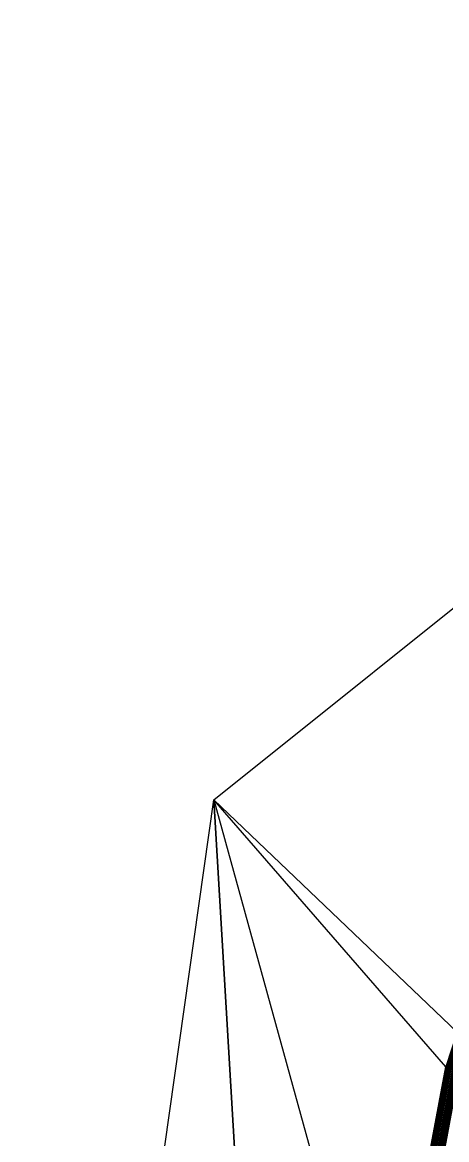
# Model space of a CAD drawing. Extents: x 7084 to 11035, y 13750 to 16729.
# Drawn here: x 7084 to 7526, y 15566 to 16729 of the extents above; entities that cross this region are included whole.
import ezdxf

# ---------------------------------------------------------------- set-up
doc = ezdxf.new("R2010")
doc.units = 0
doc.layers.add('Default', color=7, linetype='Continuous')

msp = doc.modelspace()

# ---------------------------------------------------------------- linework, layer by layer
at = {"layer": 'Default'}
for points in [[(7337.6, 15006.9), (7283.3, 15919.5), (7615.6, 16185.5), (7537, 15677.8), (7524.9, 15641.5), (7283.3, 15919.5), (7337.6, 15006.9), (7458.5, 15284.9), (7524.9, 15641.5), (7283.3, 15919.5), (7537, 15677.8), (7615.6, 16185.5), (7821, 16191.5), (7615.6, 16185.5), (8177.4, 16523.9), (8062.6, 16324.5), (7821, 16191.5), (8177.4, 16523.9), (8304.3, 16729.4), (10497.4, 16469.5)], [(7086.9, 14511.1), (7087, 14513.4), (7338.8, 15005.2), (7339.5, 15006.6), (7459.4, 15282.5), (7460.5, 15283.8), (7461.8, 15285.2), (7461.9, 15286.5), (7527.8, 15640.3), (7539.8, 15676.3), (7540.6, 15679.2), (7618.5, 16183), (7822.3, 16189), (7824.1, 16190.7), (8063.9, 16322.6), (8064.7, 16323.3), (8178.6, 16521.2), (8448.4, 16689.1)], [(7459.3, 15285.3), (7525.7, 15641.2), (7537.7, 15677.4), (7537.9, 15678.1), (7616.3, 16184.9), (7821.3, 16190.9), (7821.8, 16191.3), (8063, 16324), (8063.2, 16324.2), (8177.7, 16523.2), (8449.1, 16692.1)], [(7460.2, 15285.7), (7526.4, 15640.9), (7538.4, 15677.1), (7538.8, 15678.5), (7617, 16184.2), (7821.6, 16190.3), (7822.6, 16191.1), (8063.3, 16323.6), (8063.7, 16323.9), (8178, 16522.6), (8448.8, 16691.1)], [(8448.6, 16690.1), (8178.3, 16521.9), (8064.2, 16323.6), (8063.6, 16323.1), (7823.3, 16190.9), (7822, 16189.6), (7617.8, 16183.6), (7539.7, 15678.9), (7539.1, 15676.7), (7527.1, 15640.6), (7461, 15286.1)], [(8446.8, 16682), (8180.7, 16516.4), (8068.3, 16321.1), (8066.2, 16319.3), (7829.7, 16189.2), (7824.7, 16184.5), (7623.6, 16178.6), (7546.8, 15681.7), (7544.8, 15673.8), (7532.9, 15638.3), (7467.9, 15289.2), (7467.6, 15285.5), (7464.1, 15281.8), (7461, 15278.2), (7342.7, 15006.1), (7340.9, 15002.1), (7092.6, 14517), (7092.2, 14510.6), (7447.1, 14185.2), (7449.4, 14181.5), (7733.3, 14104.6), (7744.3, 14112.9)], [(8446.4, 16680), (8181.3, 16515), (8069.4, 16320.5), (8066.9, 16318.4), (7831.3, 16188.8), (7825.4, 16183.3), (7625.1, 16177.4), (7548.5, 15682.4), (7546.2, 15673), (7534.4, 15637.7), (7469.6, 15290), (7469.2, 15285.6), (7465.1, 15281.2), (7461.5, 15277), (7343.7, 15005.9), (7341.5, 15001.2), (7094.1, 14518), (7093.8, 14510.5), (7447.2, 14186.4), (7449.9, 14182), (7732.7, 14105.4)], [(7732.1, 14106.2), (7450.5, 14182.5), (7447.3, 14187.5), (7095.3, 14510.4), (7095.7, 14519), (7342.1, 15000.3), (7344.6, 15005.8), (7461.9, 15275.8), (7466.1, 15280.7), (7470.9, 15285.7), (7471.3, 15290.8), (7535.8, 15637.1), (7547.6, 15672.3), (7550.3, 15683.1), (7626.6, 16176.1), (7826.1, 16182), (7832.8, 16188.3), (8067.5, 16317.5), (8070.4, 16319.9), (8181.9, 16513.6), (8445.9, 16678)], [(7339.7, 15003.8), (7340.9, 15006.4), (7460.1, 15280.7), (7462, 15283), (7464.3, 15285.3), (7464.5, 15287.7), (7530, 15639.4), (7541.9, 15675.2), (7543.2, 15680.3), (7620.7, 16181.1), (7823.3, 16187.1), (7826.5, 16190), (8064.9, 16321.2), (8066.3, 16322.4), (8179.5, 16519.1), (8447.7, 16686.1)], [(8447.9, 16687.1), (8179.2, 16519.8), (8065.7, 16322.7), (8064.6, 16321.7), (7825.7, 16190.2), (7823, 16187.7), (7620, 16181.7), (7542.3, 15679.9), (7541.2, 15675.6), (7529.3, 15639.7), (7463.6, 15287.3)], [(7465.3, 15288.1), (7530.7, 15639.2), (7542.6, 15674.9), (7544.1, 15680.6), (7621.4, 16180.5), (7823.7, 16186.4), (7827.3, 16189.8), (8065.2, 16320.7), (8066.8, 16322.1), (8179.8, 16518.4), (8447.5, 16685.1)], [(8447, 16683), (8180.4, 16517.1), (8067.8, 16321.4), (8065.9, 16319.8), (7828.9, 16189.4), (7824.4, 16185.2), (7622.9, 16179.2), (7545.9, 15681.3), (7544.1, 15674.1), (7532.2, 15638.6), (7467, 15288.8)], [(8446.1, 16679), (8181.6, 16514.3), (8069.9, 16320.2), (8067.2, 16317.9), (7832, 16188.6), (7825.7, 16182.6), (7625.8, 16176.8), (7549.4, 15682.7), (7546.9, 15672.6), (7535.1, 15637.4), (7470.4, 15290.4)], [(7472.1, 15291.2), (7536.6, 15636.8), (7548.3, 15671.9), (7551.2, 15683.4), (7627.3, 16175.5), (7826.4, 16181.4), (7833.6, 16188.1), (8067.9, 16317), (8070.9, 16319.6), (8182.2, 16512.9), (8445.7, 16676.9)], [(7473, 15291.5), (7537.3, 15636.5), (7549, 15671.5), (7552.1, 15683.8), (7628.1, 16174.9), (7826.8, 16180.7), (7834.4, 16187.9), (8068.2, 16316.5), (8071.5, 16319.3), (8182.5, 16512.2), (8445.5, 16675.9)], [(8445, 16673.9), (8183.1, 16510.9), (8072.5, 16318.7), (8068.8, 16315.6), (7836, 16187.5), (7827.4, 16179.5), (7629.5, 16173.6), (7553.9, 15684.5), (7550.4, 15670.8), (7538.7, 15635.9), (7474.7, 15292.3)], [(8930.7, 13861.2), (8123, 13986.9), (8122.5, 13990.1), (8117, 13992.3), (7740, 14106), (7735, 14102.3), (7447.8, 14180.1), (7446.7, 14181.8), (7087.7, 14511), (7087.8, 14513.9), (7339.1, 15004.7), (7340, 15006.5), (7459.6, 15281.9), (7461, 15283.5), (7462.6, 15285.2), (7462.7, 15286.9), (7528.6, 15640), (7540.5, 15676), (7541.4, 15679.6), (7619.2, 16182.4), (7822.7, 16188.3), (7824.9, 16190.5)], [(7622.2, 16179.9), (7545, 15681), (7543.3, 15674.5), (7531.5, 15638.9), (7466.2, 15288.4), (7465.9, 15285.4), (7463.1, 15282.4), (7460.5, 15279.4), (7341.8, 15006.2), (7340.3, 15003), (7091, 14515.9), (7090.7, 14510.7), (7446.9, 14184.1), (7448.8, 14181.1), (7733.8, 14103.9), (7742.9, 14110.6), (8116.9, 13997.8), (8127, 13993.8), (8127.7, 13988.1), (8929.2, 13863.3)], [(7825.1, 16183.9), (7624.4, 16178), (7547.6, 15682), (7545.5, 15673.4), (7533.7, 15638), (7468.7, 15289.6), (7468.4, 15285.6), (7464.6, 15281.5), (7461.2, 15277.6), (7343.2, 15006), (7341.2, 15001.6), (7093.3, 14517.5), (7093, 14510.5), (7447.1, 14185.8), (7449.7, 14181.8), (7733, 14105), (7745.1, 14114), (8116.9, 14001.8), (8130.3, 13996.5), (8131.3, 13988.9), (8928.1, 13864.9)], [(7446.4, 14178.9), (7083.9, 14511.3), (7283.3, 15919.5), (7458.5, 15284.9), (7524.9, 15641.5)], [(7537, 15677.8), (7283.3, 15919.5), (7458.5, 15284.9)], [(7553, 15684.2), (7549.7, 15671.2), (7538, 15636.2), (7473.9, 15291.9), (7473.3, 15285.9), (7467.6, 15279.8), (7462.6, 15273.9), (7346, 15005.5), (7343, 14999), (7098.1, 14520.5), (7097.6, 14510.2), (7447.5, 14189.3), (7451.3, 14183.2), (7731.3, 14107.3), (7749.4, 14120.8), (8116.9, 14010), (8136.9, 14002), (8138.5, 13990.6), (8925.8, 13868.1)]]:
    msp.add_lwpolyline(points, dxfattribs=at)

doc.saveas('drawing.dxf')
